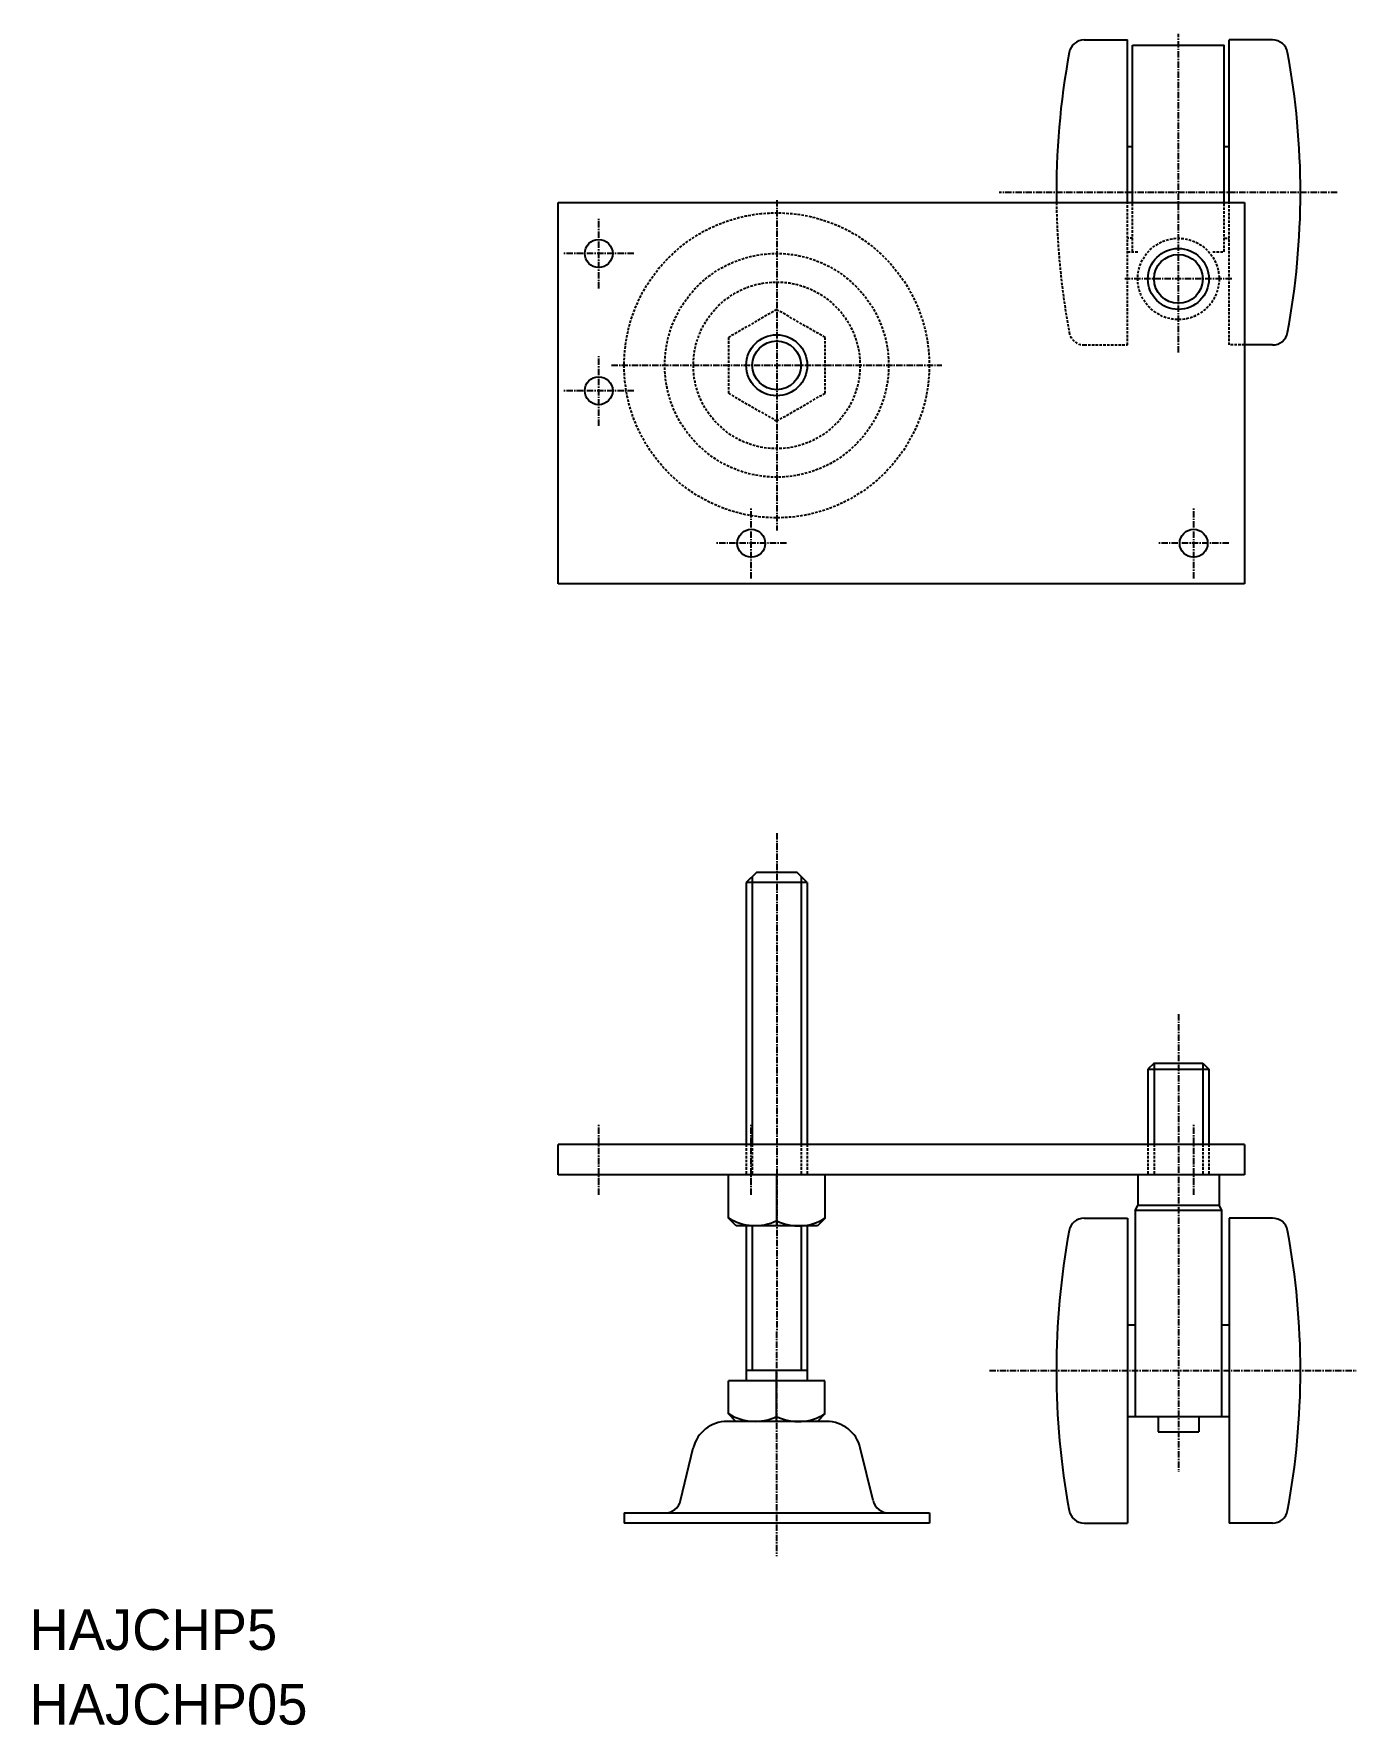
# Model space of a CAD drawing. Extents: x 1 to 261, y 0 to 333.
import ezdxf

# ---------------------------------------------------------------- set-up
doc = ezdxf.new("R2010")
doc.units = 0
doc.linetypes.add('CENTER', pattern=[2, 1.25, -0.25, 0.25, -0.25])
doc.linetypes.add('DASHED', pattern=[0.75, 0.5, -0.25])
doc.layers.get('0').update_dxf_attribs({"linetype": 'CONTINUOUS'})
doc.layers.add('CENTER', color=1, linetype='CENTER')

msp = doc.modelspace()

# ---------------------------------------------------------------- linework, layer by layer
at = {"color": 7, "linetype": 'CONTINUOUS'}
for p, q in [((207.44, 331.39), (215.97, 331.39)), ((215.97, 299.39), (215.97, 331.39)), ((216.97, 299.39), (216.97, 330.39)), ((216.97, 330.39), (234.97, 330.39)), ((234.97, 299.39), (234.97, 330.39)), ((235.97, 299.39), (235.97, 331.39)), ((244.49, 331.39), (235.97, 331.39)), ((216.97, 310.39), (215.97, 310.39)), ((235.97, 310.39), (234.97, 310.39)), ((103.97, 299.39), (238.97, 299.39)), ((103.97, 224.39), (103.97, 299.39)), ((238.97, 299.39), (238.97, 224.39)), ((244.49, 271.39), (238.97, 271.39)), ((103.97, 261.89), (103.97, 261.89)), ((103.97, 243.14), (103.97, 243.14)), ((238.97, 224.39), (103.97, 224.39)), ((142.99, 167.63), (140.99, 165.63)), ((150.99, 167.63), (142.99, 167.63)), ((152.99, 165.63), (150.99, 167.63)), ((140.99, 165.63), (140.99, 114.13)), ((152.99, 165.63), (140.99, 165.63)), ((152.99, 165.63), (152.99, 114.13)), ((221.17, 130.13), (219.97, 128.93)), ((221.17, 130.13), (230.77, 130.13)), ((230.77, 130.13), (231.97, 128.93)), ((219.97, 128.93), (219.97, 114.13)), ((219.97, 128.93), (231.97, 128.93)), ((231.97, 128.93), (231.97, 114.13)), ((238.97, 114.13), (103.97, 114.13)), ((103.97, 108.13), (103.97, 114.13)), ((238.97, 114.13), (238.97, 108.13)), ((238.97, 108.13), (103.97, 108.13)), ((137.47, 99.63), (137.47, 108.13)), ((146.97, 98.13), (146.97, 108.13)), ((156.47, 99.63), (156.47, 108.13)), ((217.97, 108.13), (217.97, 102.13)), ((233.97, 108.13), (233.97, 102.13)), ((217.47, 101.13), (217.97, 102.13)), ((217.47, 101.13), (217.47, 60.61)), ((234.47, 101.13), (217.47, 101.13)), ((233.97, 102.13), (217.97, 102.13)), ((233.97, 102.13), (234.47, 101.13)), ((234.47, 101.13), (234.47, 60.61)), ((138.97, 98.13), (137.47, 99.63)), ((154.97, 98.13), (138.97, 98.13)), ((140.99, 98.13), (140.99, 67.63)), ((152.99, 98.13), (152.99, 67.63)), ((156.47, 99.63), (154.97, 98.13)), ((207.44, 99.63), (215.97, 99.63)), ((215.97, 99.63), (215.97, 39.63)), ((235.97, 99.63), (235.97, 39.63)), ((244.49, 99.63), (235.97, 99.63)), ((215.97, 78.64), (217.47, 78.64)), ((234.47, 78.64), (235.97, 78.64)), ((156.46, 67.63), (137.46, 67.63)), ((137.46, 61.13), (137.46, 67.63)), ((152.99, 69.63), (140.99, 69.63)), ((146.96, 59.63), (146.96, 69.63)), ((156.46, 61.13), (156.46, 67.63)), ((138.96, 59.63), (137.46, 61.13)), ((156.46, 61.13), (154.96, 59.63)), ((215.97, 60.61), (235.97, 60.61)), ((221.97, 60.61), (221.97, 57.61)), ((229.97, 60.61), (229.97, 57.61)), ((156.77, 59.63), (137.15, 59.63)), ((221.97, 57.61), (229.97, 57.61)), ((128.07, 44.08), (130.57, 54.43)), ((165.92, 44.08), (163.41, 54.43)), ((116.99, 41.63), (176.99, 41.63)), ((116.99, 41.63), (116.99, 39.63)), ((176.99, 41.63), (176.99, 39.63)), ((176.99, 39.63), (116.99, 39.63)), ((207.44, 39.63), (215.97, 39.63)), ((244.49, 39.63), (235.97, 39.63))]:
    msp.add_line(p, q, dxfattribs=at)
at = {"color": 3, "linetype": 'DASHED'}
for p, q in [((215.97, 271.39), (215.97, 299.39)), ((216.97, 289.71), (216.97, 299.39)), ((234.97, 289.71), (234.97, 299.39)), ((235.97, 271.39), (235.97, 299.39)), ((216.97, 292.39), (215.97, 292.39)), ((215.97, 289.71), (218.21, 289.71)), ((232.72, 289.71), (234.97, 289.71)), ((234.97, 292.39), (235.97, 292.39)), ((146.97, 278.36), (137.47, 272.87)), ((156.47, 272.87), (146.97, 278.36)), ((137.47, 272.87), (137.47, 261.9)), ((156.47, 261.9), (156.47, 272.87)), ((207.44, 271.39), (215.97, 271.39)), ((238.97, 271.39), (235.97, 271.39)), ((137.47, 261.9), (146.97, 256.42)), ((146.97, 256.42), (156.47, 261.9)), ((140.99, 114.13), (140.99, 108.13)), ((142.17, 114.13), (142.17, 108.13)), ((151.77, 114.13), (151.77, 108.13)), ((152.99, 114.13), (152.99, 108.13)), ((219.97, 114.13), (219.97, 108.13)), ((221.17, 114.13), (221.17, 108.13)), ((230.77, 114.13), (230.77, 108.13)), ((231.97, 114.13), (231.97, 108.13))]:
    msp.add_line(p, q, dxfattribs=at)
at = {"color": 3, "linetype": 'CONTINUOUS'}
for p, q in [((142.17, 166.8), (142.17, 114.13)), ((151.77, 166.85), (151.77, 114.13)), ((221.17, 130.13), (221.17, 114.13)), ((230.77, 130.13), (230.77, 114.13)), ((142.17, 98.13), (142.17, 69.63)), ((151.77, 98.13), (151.77, 69.63))]:
    msp.add_line(p, q, dxfattribs=at)
at = {"color": 3, "linetype": 'DASHED'}
for centre, radius in [((146.97, 267.39), 30), ((225.97, 284.39), 8), ((146.97, 267.39), 22.01), ((146.97, 267.39), 16.39)]:
    msp.add_circle(centre, radius, dxfattribs=at)
at = {"color": 7, "linetype": 'CONTINUOUS'}
for centre, radius in [((111.97, 289.39), 2.75), ((225.97, 284.39), 6), ((146.97, 267.39), 6), ((111.97, 262.39), 2.75), ((141.97, 232.39), 2.75), ((228.97, 232.39), 2.75)]:
    msp.add_circle(centre, radius, dxfattribs=at)
at = {"color": 3, "linetype": 'CONTINUOUS'}
for centre in [(225.97, 284.39), (146.97, 267.39)]:
    msp.add_circle(centre, 4.8, dxfattribs=at)
at = {"color": 7, "linetype": 'CONTINUOUS'}
for centre, radius, start, end in [((207.44, 328.39), 3, 90, 169.5243), ((244.49, 328.39), 3, 10.4757, 90), ((353.47, 301.39), 151.5, 169.5243, 180.7564), ((98.47, 301.39), 151.5, 349.5243, 10.4757), ((244.49, 274.39), 3, 270, 349.5243), ((142.71, 107.88), 9.73, 237.4412, 295.9515), ((151.27, 107.85), 9.73, 243.7595, 302.2698), ((353.47, 69.63), 151.5, 169.5243, 190.4757), ((207.44, 96.63), 3, 90, 169.5243), ((244.49, 96.63), 3, 10.4757, 90), ((98.47, 69.63), 151.5, 349.5243, 10.4757), ((142.7, 69.38), 9.73, 237.4412, 295.9515), ((151.26, 69.35), 9.73, 243.7595, 302.2698), ((137.18, 52.83), 6.8, 89.9017, 166.3861), ((156.8, 52.83), 6.8, 13.6139, 90.0983), ((124.96, 44.83), 3.2, 270, 346.3861), ((169.03, 44.83), 3.2, 193.6139, 270), ((207.44, 42.63), 3, 190.4757, 270), ((244.49, 42.63), 3, 270, 349.5243)]:
    msp.add_arc(centre, radius, start, end, dxfattribs=at)
at = {"color": 3, "linetype": 'DASHED'}
for centre, radius, start, end in [((353.47, 301.39), 151.5, 180.7564, 190.4757), ((207.44, 274.39), 3, 190.4757, 270)]:
    msp.add_arc(centre, radius, start, end, dxfattribs=at)
at = {"layer": 'CENTER', "color": 1, "linetype": 'CENTER'}
for p, q in [((225.97, 269.93), (225.97, 332.6)), ((146.97, 299.89), (146.97, 234.89)), ((257.17, 301.39), (190.75, 301.39)), ((111.97, 282.47), (111.97, 296.3)), ((118.88, 289.39), (105.05, 289.39)), ((236.5, 284.39), (215.43, 284.39)), ((111.97, 255.47), (111.97, 269.3)), ((114.47, 267.39), (179.47, 267.39)), ((118.88, 262.39), (105.05, 262.39)), ((141.97, 225.47), (141.97, 239.3)), ((228.97, 225.47), (228.97, 239.3)), ((148.88, 232.39), (135.05, 232.39)), ((235.88, 232.39), (222.05, 232.39)), ((146.99, 175.36), (146.95, 33.12)), ((225.97, 139.77), (225.97, 49.71)), ((111.97, 104.21), (111.97, 118.04)), ((141.97, 104.21), (141.97, 118.04)), ((228.97, 104.21), (228.97, 118.04)), ((188.82, 69.63), (260.93, 69.63))]:
    msp.add_line(p, q, dxfattribs=at)

# ---------------------------------------------------------------- texts
at = {"color": 7, "linetype": 'CONTINUOUS'}
for s, p in [('HAJCHP5', (0, 14.68)), ('HAJCHP05', (0, 0))]:
    msp.add_text(s, height=8, dxfattribs=at).set_placement(p)

doc.saveas('drawing.dxf')
